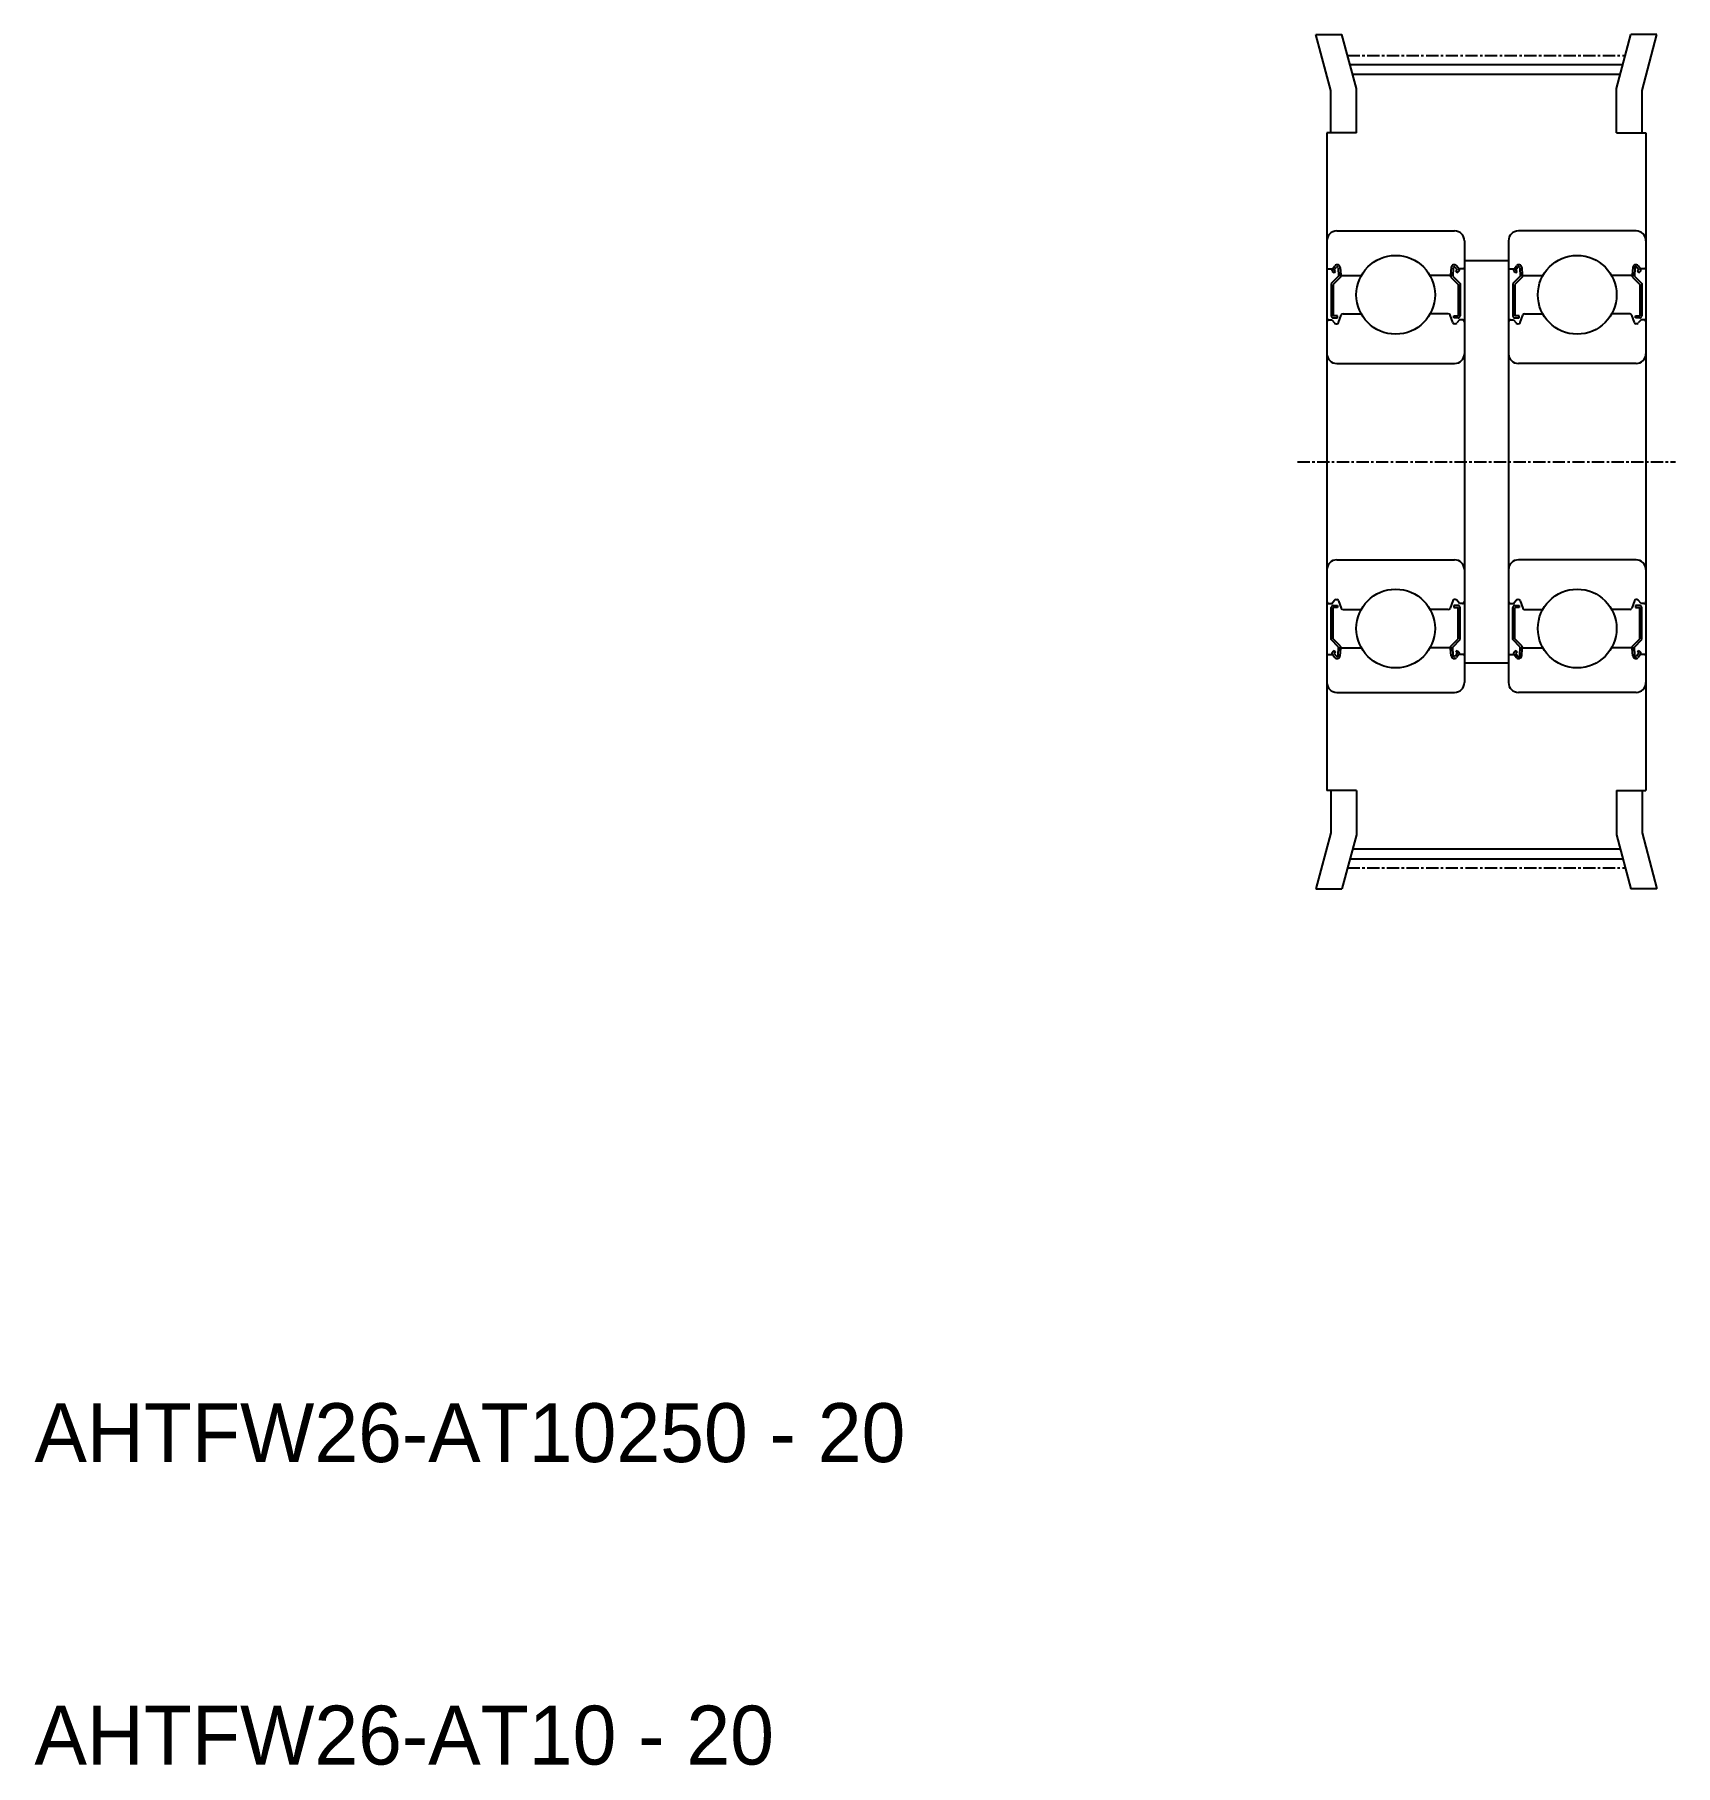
# Model space of a CAD drawing. Extents: x -286 to -119, y -81 to 95.
import ezdxf

# ---------------------------------------------------------------- set-up
doc = ezdxf.new("R2010")
doc.units = 0
doc.header["$MEASUREMENT"] = 0
doc.linetypes.add('CENTER', pattern=[2, 1.25, -0.25, 0.25, -0.25])
doc.layers.get('0').update_dxf_attribs({"linetype": 'CONTINUOUS'})
doc.layers.add('CENTER', color=1, linetype='CENTER')

msp = doc.modelspace()

# ---------------------------------------------------------------- linework, layer by layer
at = {"color": 7, "linetype": 'Continuous'}
for p, q in [((-153.9, 89.73), (-155.42, 95.41)), ((-151.3, 89.94), (-152.77, 95.41)), ((-124.8, 89.94), (-123.33, 95.41)), ((-122.2, 89.73), (-120.68, 95.41)), ((-151.3, 85.41), (-151.3, 89.94)), ((-124.8, 85.41), (-124.8, 89.94)), ((-153.9, 85.41), (-153.9, 89.73)), ((-122.2, 85.41), (-122.2, 89.73)), ((-154.3, 85.41), (-154.3, 18.41)), ((-121.8, 85.41), (-121.8, 18.41)), ((-153.9, 18.41), (-153.9, 14.1)), ((-151.3, 18.41), (-151.3, 13.89)), ((-124.8, 18.41), (-124.8, 13.89)), ((-122.2, 18.41), (-122.2, 14.1)), ((-153.9, 14.1), (-155.42, 8.41)), ((-151.3, 13.89), (-152.77, 8.41)), ((-124.8, 13.89), (-123.33, 8.41)), ((-122.2, 14.1), (-120.68, 8.41))]:
    msp.add_line(p, q, dxfattribs=at)
for p, q in [((-155.42, 95.41), (-152.77, 95.41)), ((-120.68, 95.41), (-123.33, 95.41)), ((-151.95, 92.36), (-124.15, 92.36)), ((-151.68, 91.37), (-124.42, 91.37)), ((-151.3, 85.41), (-154.3, 85.41)), ((-124.8, 85.41), (-121.8, 85.41)), ((-153.3, 75.41), (-141.3, 75.41)), ((-140.3, 74.41), (-140.3, 29.41)), ((-135.8, 74.41), (-135.8, 29.41)), ((-122.8, 75.41), (-134.8, 75.41)), ((-140.3, 72.41), (-135.8, 72.41)), ((-154.2, 71.56), (-153.74, 71.56)), ((-153.12, 70.8), (-153.87, 70.05)), ((-153.74, 71.56), (-153.49, 71.86)), ((-153.56, 71.15), (-153.72, 71.28)), ((-152.92, 70.71), (-153.67, 69.96)), ((-153.59, 71.43), (-153.34, 71.73)), ((-153.43, 71.31), (-153.59, 71.43)), ((-153.56, 71.15), (-153.43, 71.31)), ((-153.16, 71.67), (-153.12, 70.8)), ((-152.96, 71.69), (-152.9, 70.96)), ((-152.92, 71.18), (-152.92, 70.71)), ((-152.8, 70.86), (-150.81, 70.86)), ((-141.8, 70.86), (-143.79, 70.86)), ((-141.64, 71.69), (-141.7, 70.96)), ((-141.68, 71.18), (-141.68, 70.71)), ((-141.68, 70.71), (-140.93, 69.96)), ((-141.44, 71.67), (-141.48, 70.8)), ((-141.48, 70.8), (-140.73, 70.05)), ((-141.01, 71.43), (-141.26, 71.73)), ((-141.17, 71.31), (-141.01, 71.43)), ((-141.04, 71.15), (-141.17, 71.31)), ((-140.86, 71.56), (-141.11, 71.86)), ((-141.04, 71.15), (-140.89, 71.28)), ((-140.4, 71.56), (-140.86, 71.56)), ((-135.7, 71.56), (-135.24, 71.56)), ((-134.62, 70.8), (-135.37, 70.05)), ((-135.24, 71.56), (-134.99, 71.86)), ((-135.06, 71.15), (-135.22, 71.28)), ((-134.42, 70.71), (-135.17, 69.96)), ((-135.09, 71.43), (-134.84, 71.73)), ((-134.93, 71.31), (-135.09, 71.43)), ((-135.06, 71.15), (-134.93, 71.31)), ((-134.66, 71.67), (-134.62, 70.8)), ((-134.46, 71.69), (-134.4, 70.96)), ((-134.42, 71.18), (-134.42, 70.71)), ((-134.3, 70.86), (-132.31, 70.86)), ((-123.3, 70.86), (-125.29, 70.86)), ((-123.14, 71.69), (-123.2, 70.96)), ((-123.18, 71.18), (-123.18, 70.71)), ((-123.18, 70.71), (-122.43, 69.96)), ((-122.94, 71.67), (-122.98, 70.8)), ((-122.98, 70.8), (-122.23, 70.05)), ((-122.51, 71.43), (-122.76, 71.73)), ((-122.67, 71.31), (-122.51, 71.43)), ((-122.54, 71.15), (-122.67, 71.31)), ((-122.36, 71.56), (-122.61, 71.86)), ((-122.54, 71.15), (-122.39, 71.28)), ((-121.9, 71.56), (-122.36, 71.56)), ((-153.87, 70.05), (-153.87, 66.76)), ((-153.67, 69.96), (-153.67, 66.76)), ((-140.93, 69.96), (-140.93, 66.76)), ((-140.73, 70.05), (-140.73, 66.76)), ((-135.37, 70.05), (-135.37, 66.76)), ((-135.17, 69.96), (-135.17, 66.76)), ((-122.43, 69.96), (-122.43, 66.76)), ((-122.23, 70.05), (-122.23, 66.76)), ((-154.1, 66.36), (-153.8, 66.36)), ((-153.8, 66.36), (-153.52, 66.04)), ((-153.22, 66.76), (-153.67, 66.76)), ((-153.67, 66.56), (-153.22, 66.56)), ((-153.37, 65.96), (-153.31, 65.96)), ((-153.22, 66.56), (-153.22, 66.76)), ((-153.12, 66.1), (-152.85, 66.83)), ((-152.66, 66.96), (-150.81, 66.96)), ((-141.94, 66.96), (-143.79, 66.96)), ((-141.48, 66.1), (-141.75, 66.83)), ((-141.38, 66.76), (-140.93, 66.76)), ((-141.38, 66.56), (-141.38, 66.76)), ((-140.93, 66.56), (-141.38, 66.56)), ((-141.23, 65.96), (-141.29, 65.96)), ((-140.8, 66.36), (-141.08, 66.04)), ((-140.5, 66.36), (-140.8, 66.36)), ((-135.6, 66.36), (-135.3, 66.36)), ((-135.3, 66.36), (-135.02, 66.04)), ((-134.72, 66.76), (-135.17, 66.76)), ((-135.17, 66.56), (-134.72, 66.56)), ((-134.87, 65.96), (-134.81, 65.96)), ((-134.72, 66.56), (-134.72, 66.76)), ((-134.62, 66.1), (-134.35, 66.83)), ((-134.16, 66.96), (-132.31, 66.96)), ((-123.44, 66.96), (-125.29, 66.96)), ((-122.98, 66.1), (-123.25, 66.83)), ((-122.88, 66.56), (-122.88, 66.76)), ((-122.88, 66.76), (-122.43, 66.76)), ((-122.43, 66.56), (-122.88, 66.56)), ((-122.73, 65.96), (-122.79, 65.96)), ((-122.3, 66.36), (-122.58, 66.04)), ((-122, 66.36), (-122.3, 66.36)), ((-153.3, 61.91), (-141.3, 61.91)), ((-122.8, 61.91), (-134.8, 61.91)), ((-153.3, 41.91), (-141.3, 41.91)), ((-122.8, 41.91), (-134.8, 41.91)), ((-154.1, 37.46), (-153.8, 37.46)), ((-153.87, 33.78), (-153.87, 37.06)), ((-153.8, 37.46), (-153.52, 37.79)), ((-153.67, 37.26), (-153.22, 37.26)), ((-153.67, 33.86), (-153.67, 37.06)), ((-153.22, 37.06), (-153.67, 37.06)), ((-153.37, 37.86), (-153.31, 37.86)), ((-153.22, 37.26), (-153.22, 37.06)), ((-153.12, 37.73), (-152.85, 37)), ((-141.48, 37.73), (-141.75, 37)), ((-140.93, 37.26), (-141.38, 37.26)), ((-141.38, 37.26), (-141.38, 37.06)), ((-141.38, 37.06), (-140.93, 37.06)), ((-141.23, 37.86), (-141.29, 37.86)), ((-140.8, 37.46), (-141.08, 37.79)), ((-140.93, 33.86), (-140.93, 37.06)), ((-140.5, 37.46), (-140.8, 37.46)), ((-140.73, 33.78), (-140.73, 37.06)), ((-135.6, 37.46), (-135.3, 37.46)), ((-135.37, 33.78), (-135.37, 37.06)), ((-135.3, 37.46), (-135.02, 37.79)), ((-135.17, 37.26), (-134.72, 37.26)), ((-135.17, 33.86), (-135.17, 37.06)), ((-134.72, 37.06), (-135.17, 37.06)), ((-134.87, 37.86), (-134.81, 37.86)), ((-134.72, 37.26), (-134.72, 37.06)), ((-134.62, 37.73), (-134.35, 37)), ((-122.98, 37.73), (-123.25, 37)), ((-122.43, 37.26), (-122.88, 37.26)), ((-122.88, 37.26), (-122.88, 37.06)), ((-122.88, 37.06), (-122.43, 37.06)), ((-122.73, 37.86), (-122.79, 37.86)), ((-122.3, 37.46), (-122.58, 37.79)), ((-122.43, 33.86), (-122.43, 37.06)), ((-122, 37.46), (-122.3, 37.46)), ((-122.23, 33.78), (-122.23, 37.06)), ((-152.66, 36.86), (-150.81, 36.86)), ((-141.94, 36.86), (-143.79, 36.86)), ((-134.16, 36.86), (-132.31, 36.86)), ((-123.44, 36.86), (-125.29, 36.86)), ((-153.12, 33.03), (-153.87, 33.78)), ((-152.92, 33.11), (-153.67, 33.86)), ((-141.68, 33.11), (-140.93, 33.86)), ((-141.48, 33.03), (-140.73, 33.78)), ((-134.62, 33.03), (-135.37, 33.78)), ((-134.42, 33.11), (-135.17, 33.86)), ((-123.18, 33.11), (-122.43, 33.86)), ((-122.98, 33.03), (-122.23, 33.78)), ((-154.2, 32.26), (-153.74, 32.26)), ((-153.74, 32.26), (-153.49, 31.97)), ((-153.56, 32.67), (-153.72, 32.55)), ((-153.43, 32.52), (-153.59, 32.39)), ((-153.59, 32.39), (-153.34, 32.09)), ((-153.56, 32.67), (-153.43, 32.52)), ((-153.16, 32.15), (-153.12, 33.03)), ((-152.96, 32.13), (-152.9, 32.87)), ((-152.92, 32.64), (-152.92, 33.11)), ((-152.8, 32.96), (-150.81, 32.96)), ((-141.8, 32.96), (-143.79, 32.96)), ((-141.64, 32.13), (-141.7, 32.87)), ((-141.68, 32.64), (-141.68, 33.11)), ((-141.44, 32.15), (-141.48, 33.03)), ((-141.01, 32.39), (-141.26, 32.09)), ((-141.04, 32.67), (-141.17, 32.52)), ((-141.17, 32.52), (-141.01, 32.39)), ((-140.86, 32.26), (-141.11, 31.97)), ((-141.04, 32.67), (-140.89, 32.55)), ((-140.4, 32.26), (-140.86, 32.26)), ((-135.7, 32.26), (-135.24, 32.26)), ((-135.24, 32.26), (-134.99, 31.97)), ((-135.06, 32.67), (-135.22, 32.55)), ((-134.93, 32.52), (-135.09, 32.39)), ((-135.09, 32.39), (-134.84, 32.09)), ((-135.06, 32.67), (-134.93, 32.52)), ((-134.66, 32.15), (-134.62, 33.03)), ((-134.46, 32.13), (-134.4, 32.87)), ((-134.42, 32.64), (-134.42, 33.11)), ((-134.3, 32.96), (-132.31, 32.96)), ((-123.3, 32.96), (-125.29, 32.96)), ((-123.14, 32.13), (-123.2, 32.87)), ((-123.18, 32.64), (-123.18, 33.11)), ((-122.94, 32.15), (-122.98, 33.03)), ((-122.51, 32.39), (-122.76, 32.09)), ((-122.54, 32.67), (-122.67, 32.52)), ((-122.67, 32.52), (-122.51, 32.39)), ((-122.36, 32.26), (-122.61, 31.97)), ((-122.54, 32.67), (-122.39, 32.55)), ((-121.9, 32.26), (-122.36, 32.26)), ((-140.3, 31.41), (-135.8, 31.41)), ((-153.3, 28.41), (-141.3, 28.41)), ((-122.8, 28.41), (-134.8, 28.41)), ((-151.3, 18.41), (-154.3, 18.41)), ((-124.8, 18.41), (-121.8, 18.41)), ((-151.68, 12.46), (-124.42, 12.46)), ((-151.95, 11.46), (-124.15, 11.46)), ((-155.42, 8.41), (-152.77, 8.41)), ((-120.68, 8.41), (-123.33, 8.41))]:
    msp.add_line(p, q)
for centre in [(-147.3, 68.91), (-128.8, 68.91), (-147.3, 34.91), (-128.8, 34.91)]:
    msp.add_circle(centre, 4.01, dxfattribs=at)
for centre, radius, start, end in [((-153.3, 74.41), 1, 90, 180), ((-141.3, 74.41), 1, 0, 90), ((-134.8, 74.41), 1, 90, 180), ((-122.8, 74.41), 1, 0, 90), ((-154.2, 71.66), 0.1, 180, 270), ((-153.59, 71.44), 0.2, 140.002, 230.0826), ((-153.26, 71.67), 0.3, 4.9967, 140.002), ((-153.26, 71.67), 0.1, 2.8198, 140.0002), ((-152.8, 70.96), 0.1, 184.9967, 270), ((-141.8, 70.96), 0.1, 270, 355.0033), ((-141.34, 71.67), 0.3, 39.998, 175.0033), ((-141.34, 71.67), 0.1, 39.9998, 177.1802), ((-141.01, 71.44), 0.2, 309.9174, 39.998), ((-140.4, 71.66), 0.1, 270, 0), ((-135.7, 71.66), 0.1, 180, 270), ((-135.09, 71.44), 0.2, 140.002, 230.0826), ((-134.76, 71.67), 0.3, 4.9967, 140.002), ((-134.76, 71.67), 0.1, 2.8198, 140.0002), ((-134.3, 70.96), 0.1, 184.9967, 270), ((-123.3, 70.96), 0.1, 270, 355.0033), ((-122.84, 71.67), 0.3, 39.998, 175.0033), ((-122.84, 71.67), 0.1, 39.9998, 177.1802), ((-122.51, 71.44), 0.2, 309.9174, 39.998), ((-121.9, 71.66), 0.1, 270, 0), ((-154.1, 66.16), 0.2, 90, 180), ((-153.67, 66.76), 0.2, 180, 270), ((-153.37, 66.16), 0.2, 219.9945, 270), ((-153.31, 66.16), 0.2, 270, 339.9914), ((-152.66, 66.76), 0.2, 90, 159.9914), ((-141.94, 66.76), 0.2, 20.0086, 90), ((-141.29, 66.16), 0.2, 200.0086, 270), ((-141.23, 66.16), 0.2, 270, 320.0055), ((-140.93, 66.76), 0.2, 270, 0), ((-140.5, 66.16), 0.2, 0, 90), ((-135.6, 66.16), 0.2, 90, 180), ((-135.17, 66.76), 0.2, 180, 270), ((-134.87, 66.16), 0.2, 219.9945, 270), ((-134.81, 66.16), 0.2, 270, 339.9914), ((-134.16, 66.76), 0.2, 90, 159.9914), ((-123.44, 66.76), 0.2, 20.0086, 90), ((-122.79, 66.16), 0.2, 200.0086, 270), ((-122.73, 66.16), 0.2, 270, 320.0055), ((-122.43, 66.76), 0.2, 270, 0), ((-122, 66.16), 0.2, 0, 90), ((-153.3, 62.91), 1, 180, 270), ((-141.3, 62.91), 1, 270, 0), ((-134.8, 62.91), 1, 180, 270), ((-122.8, 62.91), 1, 270, 0), ((-153.3, 40.91), 1, 90, 180), ((-141.3, 40.91), 1, 0, 90), ((-134.8, 40.91), 1, 90, 180), ((-122.8, 40.91), 1, 0, 90), ((-154.1, 37.66), 0.2, 180, 270), ((-153.67, 37.06), 0.2, 90, 180), ((-153.37, 37.66), 0.2, 90, 140.0055), ((-153.31, 37.66), 0.2, 20.0086, 90), ((-141.29, 37.66), 0.2, 90, 159.9914), ((-141.23, 37.66), 0.2, 39.9945, 90), ((-140.93, 37.06), 0.2, 0, 90), ((-140.5, 37.66), 0.2, 270, 0), ((-135.6, 37.66), 0.2, 180, 270), ((-135.17, 37.06), 0.2, 90, 180), ((-134.87, 37.66), 0.2, 90, 140.0055), ((-134.81, 37.66), 0.2, 20.0086, 90), ((-122.79, 37.66), 0.2, 90, 159.9914), ((-122.73, 37.66), 0.2, 39.9945, 90), ((-122.43, 37.06), 0.2, 0, 90), ((-122, 37.66), 0.2, 270, 0), ((-152.66, 37.06), 0.2, 200.0086, 270), ((-141.94, 37.06), 0.2, 270, 339.9914), ((-134.16, 37.06), 0.2, 200.0086, 270), ((-123.44, 37.06), 0.2, 270, 339.9914), ((-154.2, 32.16), 0.1, 90, 180), ((-153.59, 32.39), 0.2, 129.9174, 219.998), ((-153.26, 32.16), 0.3, 219.998, 355.0033), ((-153.26, 32.16), 0.1, 219.9998, 357.1802), ((-152.8, 32.86), 0.1, 90, 175.0033), ((-141.8, 32.86), 0.1, 4.9967, 90), ((-141.34, 32.16), 0.3, 184.9967, 320.002), ((-141.34, 32.16), 0.1, 182.8198, 320.0002), ((-141.01, 32.39), 0.2, 320.002, 50.0826), ((-140.4, 32.16), 0.1, 0, 90), ((-135.7, 32.16), 0.1, 90, 180), ((-135.09, 32.39), 0.2, 129.9174, 219.998), ((-134.76, 32.16), 0.3, 219.998, 355.0033), ((-134.76, 32.16), 0.1, 219.9998, 357.1802), ((-134.3, 32.86), 0.1, 90, 175.0033), ((-123.3, 32.86), 0.1, 4.9967, 90), ((-122.84, 32.16), 0.3, 184.9967, 320.002), ((-122.84, 32.16), 0.1, 182.8198, 320.0002), ((-122.51, 32.39), 0.2, 320.002, 50.0826), ((-121.9, 32.16), 0.1, 0, 90), ((-153.3, 29.41), 1, 180, 270), ((-141.3, 29.41), 1, 270, 0), ((-134.8, 29.41), 1, 180, 270), ((-122.8, 29.41), 1, 270, 0)]:
    msp.add_arc(centre, radius, start, end)
at = {"layer": 'CENTER', "color": 1, "linetype": 'CENTER'}
for p, q in [((-152.2, 93.29), (-123.9, 93.29)), ((-157.3, 51.91), (-118.8, 51.91)), ((-152.2, 10.53), (-123.9, 10.53))]:
    msp.add_line(p, q, dxfattribs=at)

# ---------------------------------------------------------------- texts
at = {"color": 7, "linetype": 'Continuous'}
for s, p in [('AHTFW26-AT10250 - 20', (-285.99, -50)), ('AHTFW26-AT10 - 20', (-285.99, -80.81))]:
    msp.add_text(s, height=6, dxfattribs=at).set_placement(p)

doc.saveas('drawing.dxf')
